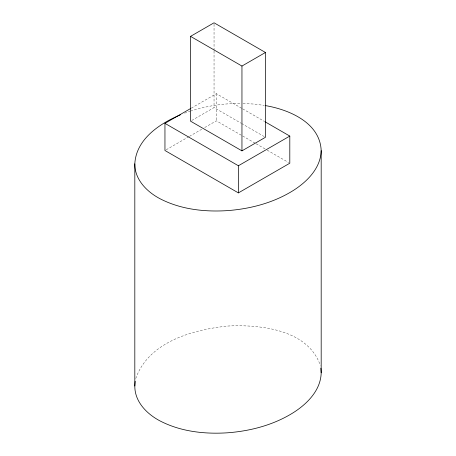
<?xml version="1.0" encoding="UTF-8"?>
<svg xmlns="http://www.w3.org/2000/svg" width="456" height="456" viewBox="0 0 456 456"><rect width="100%" height="100%" fill="white"/><g stroke="black" fill="none" stroke-linecap="round" stroke-linejoin="round"><path stroke-width="0.34" stroke-dasharray="2.28 1.71" d="M135.785 378.497C148.645 341.647 193.543 329.426 228.433 326.006C260.758 324.438 308.079 329.665 320.334 365.444M191.269 108.163L216.361 93.674L242.068 108.517M191.748 120.475L214.046 107.605L240.973 123.154M166.178 149.79L188.818 136.714M189.434 136.361L202.287 128.94M204.733 127.526L216.361 120.811L242.068 135.654M184.634 113.168L189.998 111.281M190.494 111.116C206.722 105.872 223.81 103.335 240.859 103.421M243.002 103.449L254.1 104.071L264.309 105.404M242.677 108.87L264.708 121.592M241.589 123.502L264.229 136.578M242.677 136.008L255.531 143.429M256.141 143.782L266.549 149.79M267.159 150.144L288.58 162.507M216.361 93.674L216.361 120.811M214.046 24.214L214.046 50.359M214.046 51.066L214.046 107.605"/><path stroke-width="0.68" d="M265.301 105.581C289.058 109.588 320.089 122.681 321.184 150.622L321.184 372.808C320.796 390.119 307.321 403.714 293.584 412.492C273.856 424.924 250.669 431.051 227.567 432.795C205.257 434.249 182.069 431.781 161.806 421.817C148.012 415.125 134.628 402.397 134.816 385.993L134.816 163.807C136.105 139.165 159.748 123.525 180.376 114.844M134.816 385.993L135.21 381.313M321.184 150.622C320.796 167.933 307.321 181.522 293.584 190.306C273.856 202.738 250.669 208.865 227.567 210.609C205.257 212.063 182.069 209.595 161.806 199.631C148.012 192.939 134.628 180.211 134.816 163.807M190.545 36.366L214.046 22.8L265.455 52.48L265.455 137.284L241.954 150.856L190.545 121.171L190.545 36.366L241.954 66.052L265.455 52.48M265.324 121.946L289.805 136.076L289.805 163.214L238.391 192.894L164.952 150.497L164.952 123.359L190.654 108.517M164.952 123.359L238.391 165.756L289.805 136.076M320.864 368.18L321.184 372.808M241.954 66.052L241.954 150.856M238.391 165.756L238.391 192.894"/></g></svg>
